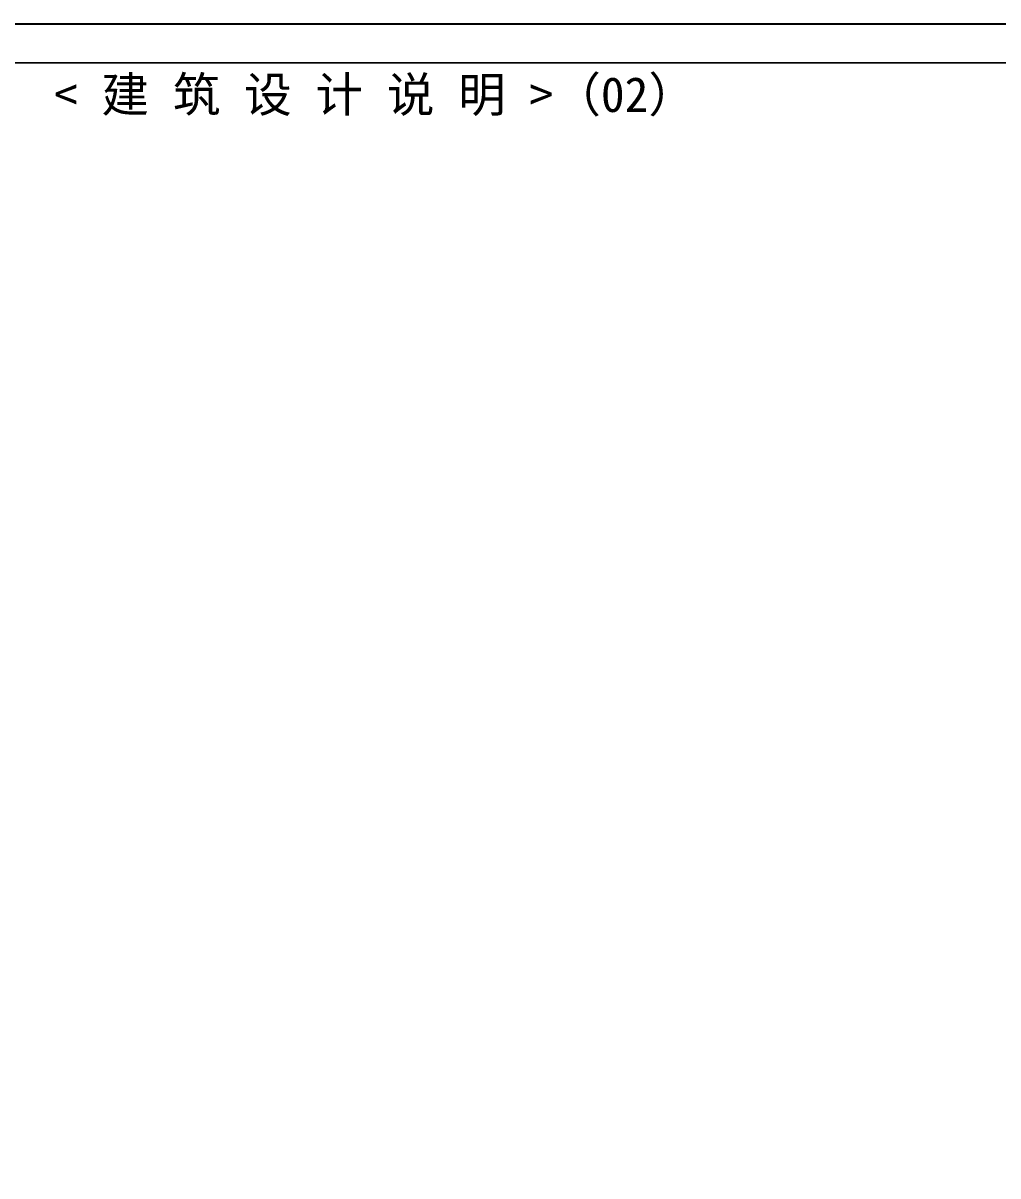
# Model space of a CAD drawing. Extents: x -71615 to 472948, y -67016 to 264410.
# Drawn here: x 222674 to 247811, y 162709 to 192434 of the extents above; entities that cross this region are included whole.
import ezdxf
from ezdxf.enums import TextEntityAlignment as Align

# ---------------------------------------------------------------- set-up
doc = ezdxf.new("R2010")
doc.units = 0
doc.header["$LTSCALE"] = 1000
doc.layers.get('Defpoints').update_dxf_attribs({"color": 210})
doc.layers.add('0-cxFrame', color=155, linetype='Continuous')
doc.layers.add('TEXT', color=7, linetype='Continuous')
doc.layers.add('0-cxText', color=131, linetype='Continuous', lineweight=25)
doc.styles.add('-黑体', font='', dxfattribs={"height": 2.5})
doc.styles.add('cx_tuming', font='simhei.ttf')
doc.styles.add('cx_tuqian1', font='')
doc.styles.add('黑体', font='@TSSDENG', dxfattribs={"width": 0.9, "bigfont": '@TSSDCHN'})
doc.styles.get('-黑体').set_extended_font_data('SimHei')
doc.styles.get('cx_tuqian1').set_extended_font_data('SimSun')

# ---------------------------------------------------------------- blocks, each defined once
blk = doc.blocks.new('TK22.A1 L(Dragon)')
at = {"layer": '0-cxFrame', "color": 7, "const_width": 0.5}
blk.add_lwpolyline([(0, 0), (-841, 0), (-841, 594), (0, 594)], close=True, dxfattribs=at)
at = {"layer": '0-cxFrame', "const_width": 0.5}
blk.add_lwpolyline([(-80, 10), (-821, 10), (-821, 584), (-80, 584)], close=True, dxfattribs=at)
at = {"style": '黑体', "flags": 4}
blk.add_attdef('图幅', text='', height=3.3, dxfattribs=at).set_placement((-40, 3), align=Align.RIGHT)
at = {"layer": '0-cxText', "flags": 4}
for tag, height, style, p in [('建设单位', 3.5, 'cx_tuming', (-45, 240)), ('项目名称', 3.5, 'cx_tuming', (-45, 210)), ('子项名称', 3.5, 'cx_tuming', (-45, 180)), ('工程编号', 3.3, 'cx_tuqian1', (-35, 165)), ('图名1', 3.5, 'cx_tuming', (-45, 87)), ('图名2', 3.5, 'cx_tuming', (-45, 79)), ('图名3', 3.5, 'cx_tuming', (-45, 71)), ('出图日期', 3.3, 'cx_tuqian1', (-39, 60)), ('专业', 3.3, 'cx_tuqian1', (-55, 52)), ('图号', 3.3, 'cx_tuqian1', (-55, 44)), ('版次', 3.3, 'cx_tuqian1', (-20, 44))]:
    blk.add_attdef(tag, text='', height=height, dxfattribs=dict(at, style=style)).set_placement(p, align=Align.MIDDLE)
at = {"layer": 'Defpoints', "color": 6, "flags": 4}
for tag, height, style, p in [('tufu', 3.3, '黑体', (-12, 12)), ('dwfname', 4, 'cx_tuqian1', (-80, 3))]:
    blk.add_attdef(tag, text='', height=height, dxfattribs=dict(at, style=style)).set_placement(p, align=Align.RIGHT)

msp = doc.modelspace()

# ---------------------------------------------------------------- block references
at = {"layer": '0-cxFrame', "xscale": 100, "yscale": 100, "zscale": 100}
msp.add_blockref('TK22.A1 L(Dragon)', (272923, 133009), dxfattribs=at)

# ---------------------------------------------------------------- texts
at = {"layer": 'TEXT', "style": '-黑体'}
msp.add_text('< 建 筑 设 计 说 明 >（02）', height=900, dxfattribs=at).set_placement((231747, 190608), align=Align.MIDDLE)

doc.saveas('drawing.dxf')
